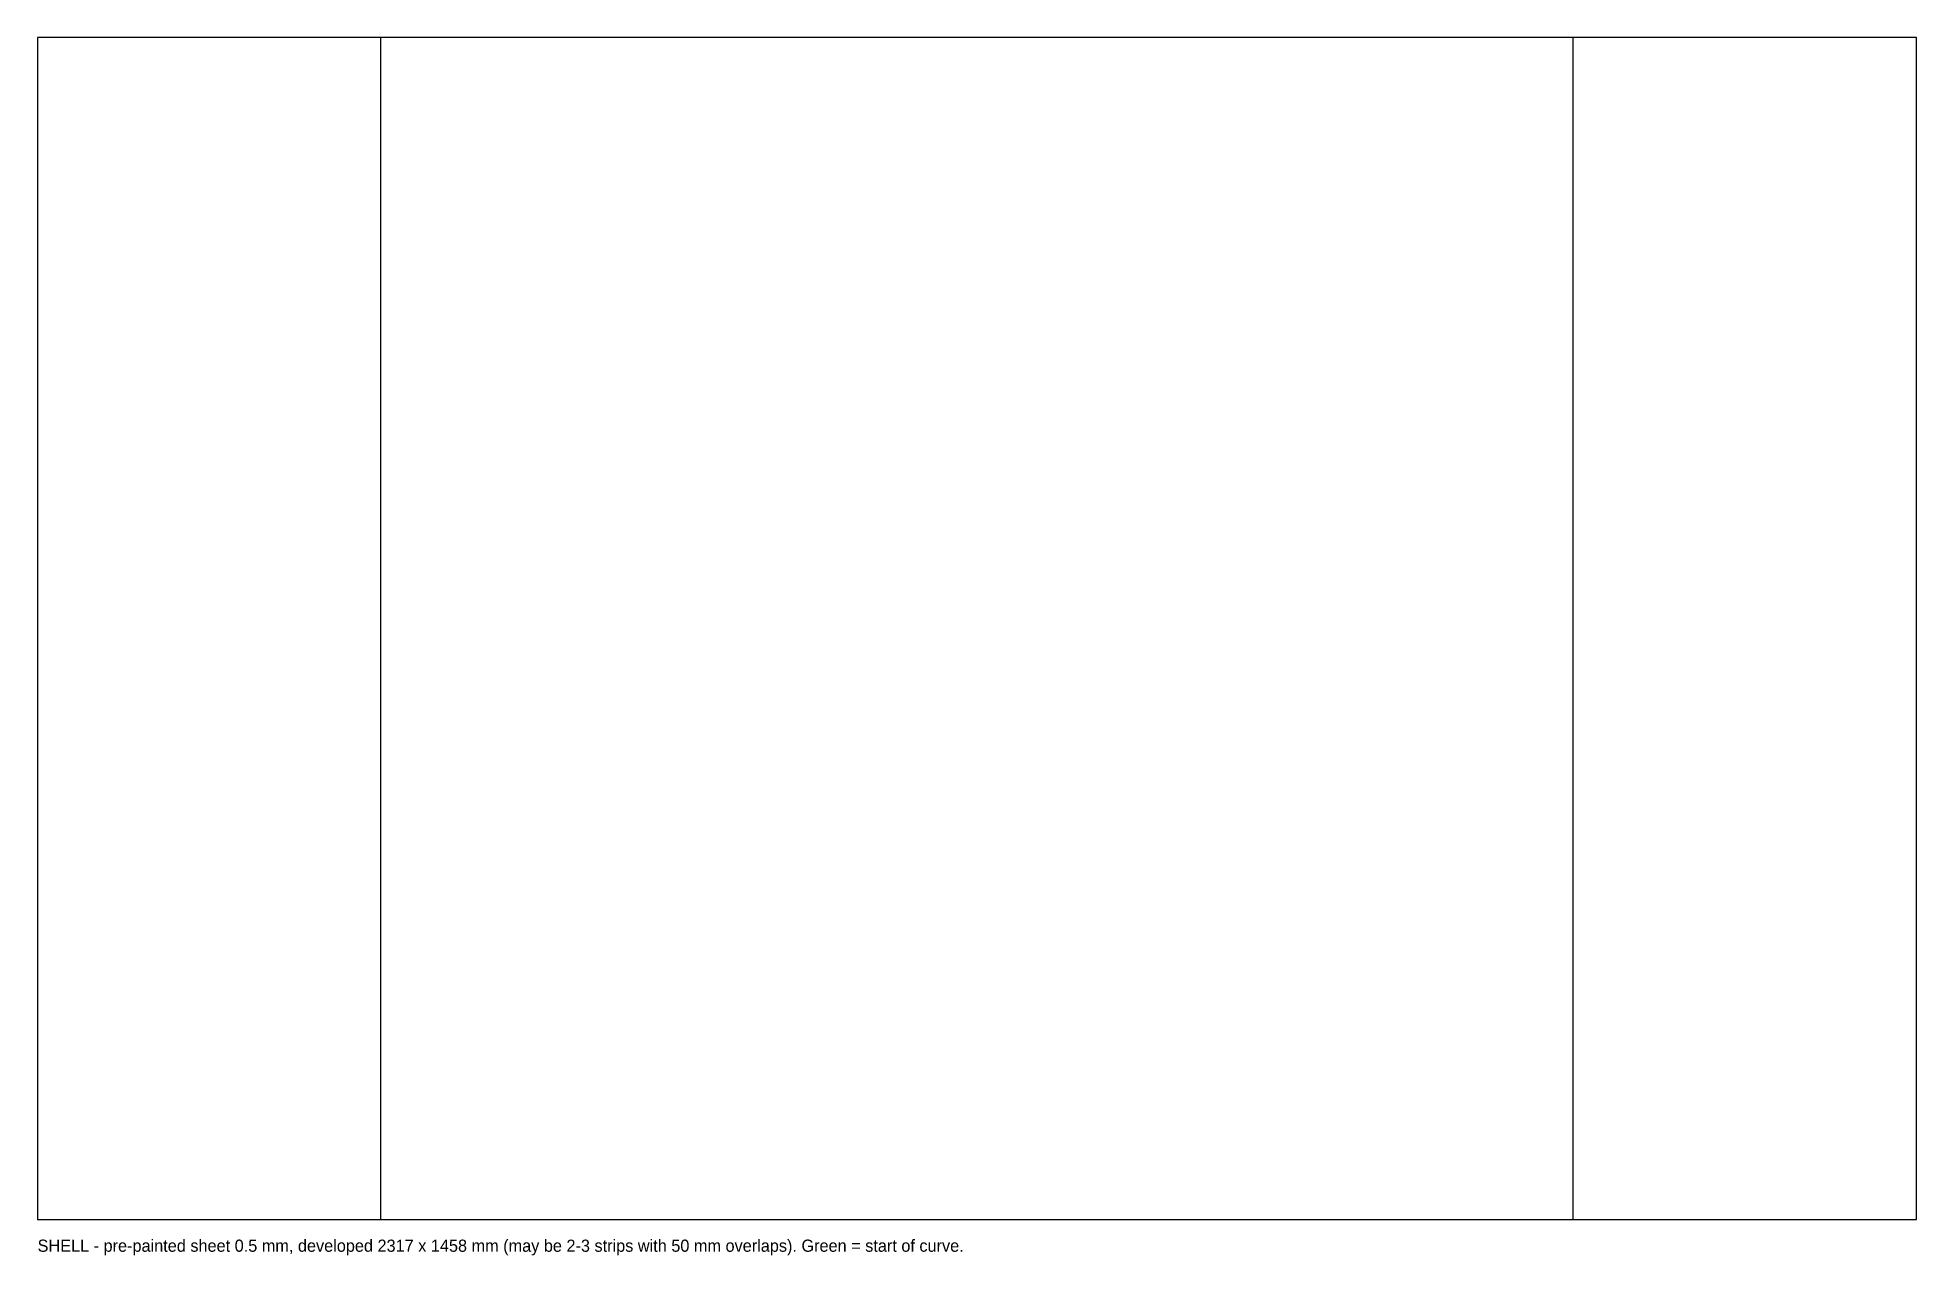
# Model space of a CAD drawing. Header units: millimetres. Extents: x 0 to 2317, y -45 to 1458.
import ezdxf

# ---------------------------------------------------------------- set-up
doc = ezdxf.new("R2010")
doc.units = ezdxf.units.MM
for name, color, linetype in [('CUT', 1, 'Continuous'), ('MARK', 3, 'Continuous'), ('TEXT', 7, 'Continuous')]:
    doc.layers.add(name, color=color, linetype=linetype)

msp = doc.modelspace()

# ---------------------------------------------------------------- linework, layer by layer
at = {"layer": 'CUT'}
msp.add_lwpolyline([(0, 0), (2317.1, 0), (2317.1, 1458), (0, 1458)], close=True, dxfattribs=at)
at = {"layer": 'MARK'}
for p, q in [((423.4, 0), (423.4, 1458)), ((1893.8, 0), (1893.8, 1458))]:
    msp.add_line(p, q, dxfattribs=at)

# ---------------------------------------------------------------- texts
at = {"layer": 'TEXT'}
msp.add_text('SHELL - pre-painted sheet 0.5 mm, developed 2317 x 1458 mm (may be 2-3 strips with 50 mm overlaps). Green = start of curve.', height=15, dxfattribs=at).set_placement((0, -40))

doc.saveas('drawing.dxf')
